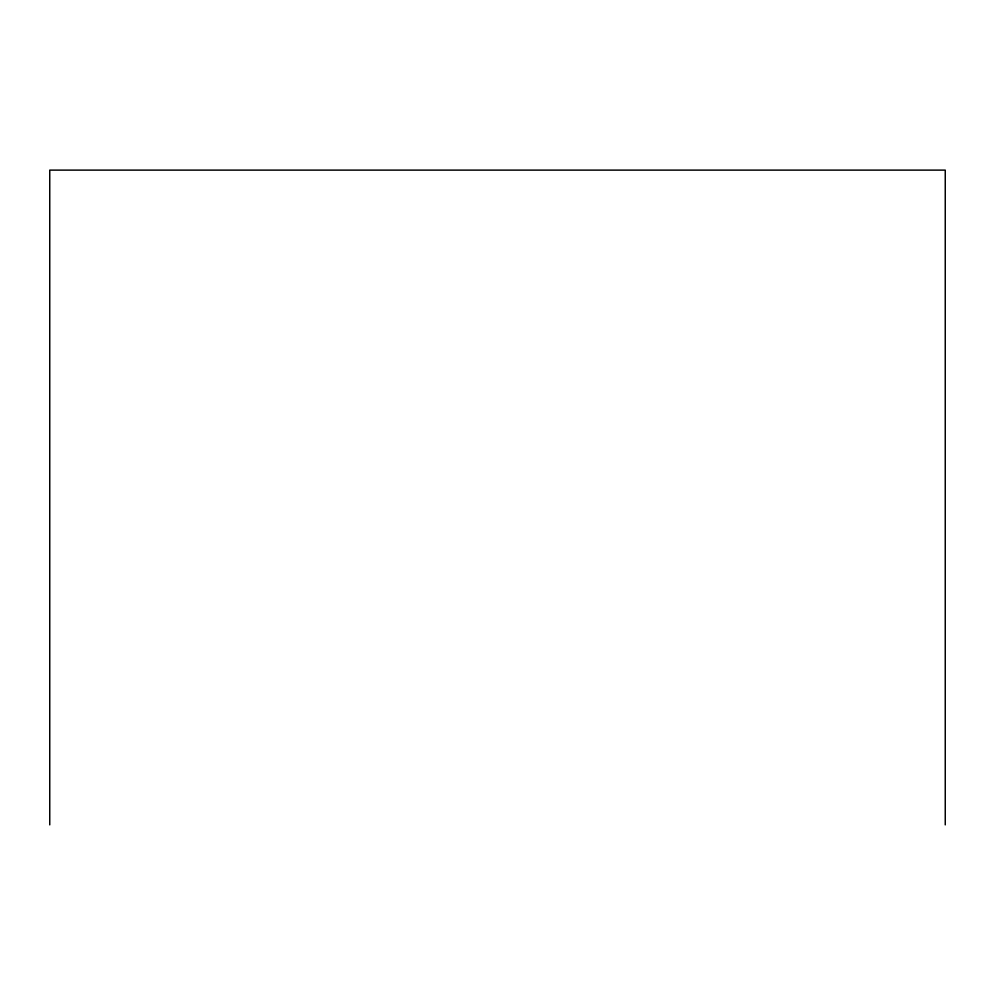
<?xml version="1.0" encoding="UTF-8"?>
<svg xmlns="http://www.w3.org/2000/svg" width="995" height="995" viewBox="0 0 995 995"><rect width="100%" height="100%" fill="white"/><g stroke="black" fill="none" stroke-linecap="round" stroke-linejoin="round"><path stroke-width="1.49" d="M945.25 824.88L945.25 170.12L49.75 170.12L49.75 824.88"/></g></svg>
